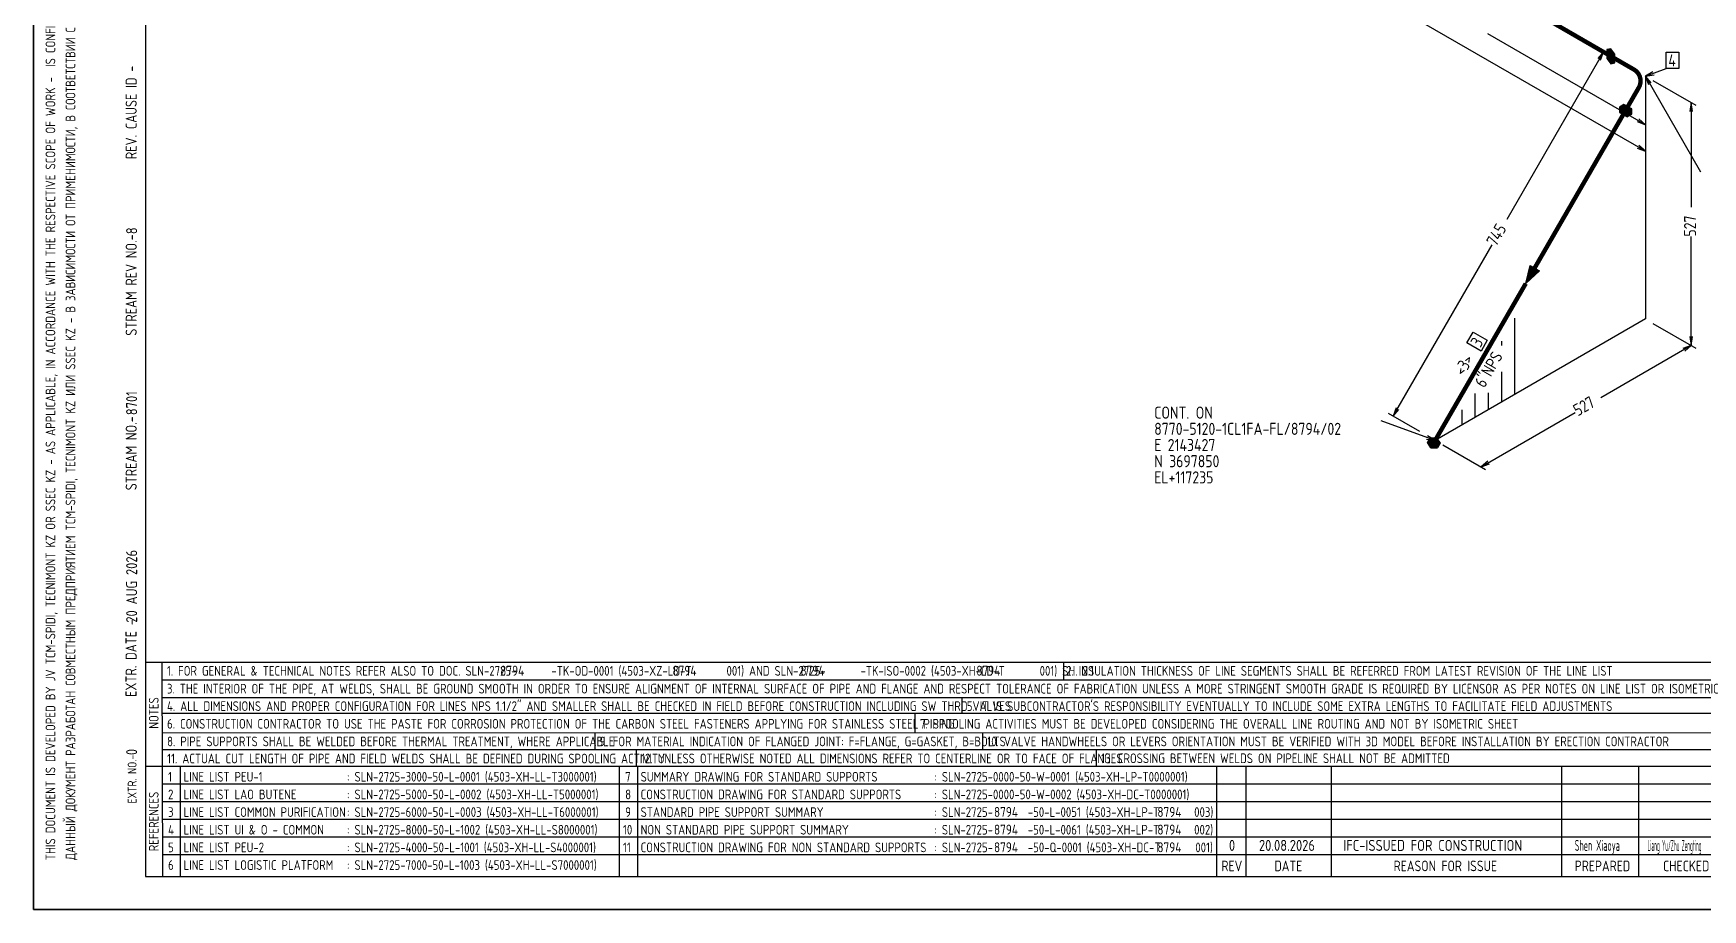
# Model space of a CAD drawing. Extents: x 0 to 594, y 0 to 420.
# Drawn here: x 0 to 378, y 0 to 198.5 of the extents above; entities that cross this region are included whole.
import ezdxf

# ---------------------------------------------------------------- set-up
doc = ezdxf.new("R2010")
doc.units = 0
doc.header["$MEASUREMENT"] = 0
doc.linetypes.add('BORDER_2012_SLN$0$8001.Solid', pattern=[0])
for name, color, linetype, lineweight in [('BORDER_2012_SLN$0$BG_01', 7, 'BORDER_2012_SLN$0$8001.Solid', 25), ('BORDER_2012_SLN$0$BG_02', 7, 'BORDER_2012_SLN$0$8001.Solid', 25), ('BORDER_2012_SLN$0$BG_Level_1', 7, 'BORDER_2012_SLN$0$8001.Solid', 25), ('BORDER_2012_SLN$0$Level_1', 7, 'BORDER_2012_SLN$0$8001.Solid', 25), ('BORDER_2012_SLN$0$Level_18', 7, 'BORDER_2012_SLN$0$8001.Solid', 25)]:
    doc.layers.add(name, color=color, linetype=linetype, lineweight=lineweight)
doc.layers.add('GT_1', color=7, linetype='Continuous')
doc.styles.add('BORDER_2012_SLN$0$GOST type A', font='GOST type A')
doc.styles.add('HTX1', font='')
doc.styles.get('HTX1').set_extended_font_data('GOST type A')

# ---------------------------------------------------------------- blocks, each defined once
blk = doc.blocks.new('BORDER_2012_SLN')
at = {"layer": 'BORDER_2012_SLN$0$BG_Level_1', "color": 7, "lineweight": -3}
for p, q in [((402.7, 56), (25.4, 56)), ((29.11, 56), (29.22, 7.5)), ((233.25, 56), (233.24, 52)), ((402.7, 52), (29.1, 52)), ((402.7, 47.99), (29.16, 48.01)), ((210.22, 48), (210.22, 44.42)), ((402.7, 44.41), (29.17, 44.42)), ((199.61, 44.42), (199.61, 40.02)), ((402.7, 39.96), (29.15, 40.07)), ((127.1, 40.04), (127.1, 36.23)), ((214.87, 40.02), (214.87, 36.23)), ((136.5, 36.23), (136.5, 32.43)), ((240.64, 36.23), (240.64, 32.43)), ((33.22, 32.43), (33.22, 7.59)), ((132.63, 32.43), (132.63, 7.6)), ((136.8, 32.43), (136.8, 7.59))]:
    blk.add_line(p, q, dxfattribs=at)
at = {"layer": 'BORDER_2012_SLN$0$Level_1', "color": 7, "lineweight": -3}
for p, q in [((25.4, 412.5), (25.4, 7.5)), ((402.7, 36.23), (29.15, 36.23)), ((402.7, 32.43), (25.4, 32.43)), ((267.9, 32.43), (267.91, 7.5)), ((274.59, 7.5), (274.59, 32.43)), ((293.91, 7.5), (293.91, 32.43)), ((346.11, 7.5), (346.11, 32.43)), ((363.55, 7.5), (363.55, 32.43)), ((402.7, 28.43), (29.17, 28.43)), ((402.7, 24.43), (29.18, 24.43)), ((402.7, 20.43), (29.19, 20.43)), ((402.7, 16.43), (29.2, 16.43)), ((402.7, 12.43), (29.2, 12.43)), ((25.4, 7.5), (588.6, 7.5))]:
    blk.add_line(p, q, dxfattribs=at)
at = {"layer": 'BORDER_2012_SLN$0$Level_18', "color": 7, "lineweight": -3, "flags": 128}
blk.add_lwpolyline([(0, 0), (0, 420), (594, 420), (594, 0)], close=True, dxfattribs=at)
at = {"color": 7, "char_height": 2.2, "attachment_point": 1, "style": 'BORDER_2012_SLN$0$GOST type A'}
for s, insert in [('{\\l\\fGOST type A|b0|i0;\\T1;1}', (30.5, 31.2)), ('{\\l\\fGOST type A|b0|i0;\\T1;: SLN-2725-3000-50-L-0001 (4503-XH-LL-T3000001)}', (71, 31.2)), ('{\\l\\fGOST type A|b0|i0;\\T1;7}', (134, 31.2)), ('{\\l\\fGOST type A|b0|i0;\\T1;SUMMARY DRAWING FOR STANDARD SUPPORTS}', (137.5, 31.2)), ('{\\l\\fGOST type A|b0|i0;\\T1;: SLN-2725-0000-50-W-0001 (4503-XH-LP-T0000001)}', (204, 31.2)), ('{\\l\\fGOST type A|b0|i0;\\T1;2}', (30.5, 27.2)), ('{\\l\\fGOST type A|b0|i0;\\T1;LINE LIST LAO BUTENE}', (34, 27.2)), ('{\\l\\fGOST type A|b0|i0;\\T1;: SLN-2725-5000-50-L-0002 (4503-XH-LL-T5000001)}', (71, 27.2)), ('{\\l\\fGOST type A|b0|i0;\\T1;8}', (134, 27.2)), ('{\\l\\fGOST type A|b0|i0;\\T1;CONSTRUCTION DRAWING FOR STANDARD SUPPORTS}', (137.5, 27.2)), ('{\\l\\fGOST type A|b0|i0;\\T1;: SLN-2725-0000-50-W-0002 (4503-XH-DC-T0000001)}', (204, 27.2)), ('{\\l\\fGOST type A|b0|i0;\\T1;3}', (30.5, 23.2)), ('{\\l\\fGOST type A|b0|i0;\\T1;LINE LIST COMMON PURIFICATION}', (34, 23.2)), ('{\\l\\fGOST type A|b0|i0;\\T1;: SLN-2725-6000-50-L-0003 (4503-XH-LL-T6000001)}', (71, 23.2)), ('{\\l\\fGOST type A|b0|i0;\\T1;9}', (134, 23.2)), ('{\\C256;STANDARD PIPE SUPPORT SUMMARY}', (137.5, 23.2)), ('{\\fGOST type A|b0|i0|c0|p34;: SLN-2725-       -50-L-0051 (4503-XH-LP-T       003)}', (204, 23.2)), ('{\\l\\fGOST type A|b0|i0;\\T1;4}', (30.5, 19.2)), ('{\\l\\fGOST type A|b0|i0;\\T1;LINE LIST UI & O - COMMON}', (34, 19.2)), ('{\\l\\fGOST type A|b0|i0;\\T1;: SLN-2725-8000-50-L-1002 (4503-XH-LL-S8000001)}', (71, 19.2)), ('{\\l\\fGOST type A|b0|i0;\\T1;10}', (133.5, 19.2)), ('{\\l\\fGOST type A|b0|i0;\\T1;NON STANDARD PIPE SUPPORT SUMMARY}', (137.5, 19.2)), ('{\\fGOST type A|b0|i0|c0|p34;: SLN-2725-       -50-L-0061 (4503-XH-LP-T       002)}', (204, 19.2)), ('{\\l\\fGOST type A|b0|i0;\\T1;5}', (30.5, 15.2)), ('{\\l\\fGOST type A|b0|i0;\\T1;LINE LIST PEU-2}', (34, 15.2)), ('{\\l\\fGOST type A|b0|i0;\\T1;: SLN-2725-4000-50-L-1001 (4503-XH-LL-S4000001)}', (71, 15.2)), ('{\\l\\fGOST type A|b0|i0;\\T1;11}', (133.5, 15.2)), ('{\\C256;CONSTRUCTION DRAWING FOR NON STANDARD SUPPORTS}', (137.5, 15.2)), ('{\\fGOST type A|b0|i0|c0|p34;: SLN-2725-       -50-Q-0001 (4503-XH-DC-T       001)}', (204, 15.2)), ('{\\l\\fGOST type A|b0|i0;\\T1;: SLN-2725-7000-50-L-1003 (4503-XH-LL-S7000001)}', (71, 11.2)), ('{\\l\\fGOST type A|b0|i0;\\T1;6}', (30.5, 11.2)), ('{\\l\\fGOST type A|b0|i0;\\T1;LINE LIST LOGISTIC PLATFORM}', (34, 11.2))]:
    blk.add_mtext(s, dxfattribs=dict(at, insert=insert))
at = {"layer": 'BORDER_2012_SLN$0$BG_01', "color": 7, "attachment_point": 1, "rotation": 90, "style": 'BORDER_2012_SLN$0$GOST type A'}
for s, insert, char_height in [('{\\fGOST type A|b0|i0|c134|p34;\\W1.01;ДАННЫЙ ДОКУМЕНТ РАЗРАБОТАН СОВМЕСТНЫМ ПРЕДПРИЯТИЕМ \\fGOST type A|b0|i0|c0|p34;TCM-SPIDI, TECNIMONT KZ \\fGOST type A|b0|i0|c134|p34;ИЛИ \\fGOST type A|b0|i0|c0|p34;SSEC KZ - \\fGOST type A|b0|i0|c134|p34;В ЗАВИСИМОСТИ ОТ ПРИМЕНИМОСТИ\\fGOST type A|b0|i0|c0|p34;, \\fGOST type A|b0|i0|c134|p34;В СООТВЕТСТВИИ С СООТВЕТСТВУЮЩЕЙ ОБЛАСТЬЮ РАБОТ\\fGOST type A|b0|i0|c0|p34;. \\fGOST type A|b0|i0|c134|p34;ЯВЛЯЕТСЯ КОНФИДЕНЦИАЛЬНЫМ И НЕ МОЖЕТ БЫТЬ ИСПОЛЬЗОВАН ДРУГИМИ ЛИЦАМИ ДЛЯ КАКИХ\\fGOST type A|b0|i0|c0|p34;-\\fGOST type A|b0|i0|c134|p34;ЛИБО ЦЕЛЕЙ\\fGOST type A|b0|i0|c0|p34;, \\fGOST type A|b0|i0|c134|p34;КРОМЕ ПРОЕКТА \\fGOST type A|b0|i0|c0|p34;SILLENO.}', (7.3, 11.21), 2.2), ('{\\l\\fGOST type A|b0|i0;\\T1;EXTR. DATE -}', (20.86, 48.18), 2.5), ('{\\l\\fGOST type A|b0|i0;\\T1;EXTR. NO.-}', (21.36, 24.02), 2)]:
    blk.add_mtext(s, dxfattribs=dict(at, insert=insert, char_height=char_height))
at = {"layer": 'BORDER_2012_SLN$0$BG_01', "color": 7, "insert": (2.76, 11.2), "char_height": 2.2, "attachment_point": 1, "rotation": 90, "line_spacing_factor": 1.090909, "style": 'BORDER_2012_SLN$0$GOST type A'}
blk.add_mtext('{\\fGOST type A|b0|i0|c0|p34;\\W1.01;THIS DOCUMENT IS DEVELOPED BY JV TCM-SPIDI, TECNIMONT KZ OR SSEC KZ - AS APPLICABLE, IN ACCORDANCE WITH THE RESPECTIVE SCOPE OF WORK -  IS CONFIDENTIAL AND CANNOT BE USED BY OTHERS FOR ANY PURPOSE OTHER THAN THE SILLENO PROJECT}', dxfattribs=at)
at = {"layer": 'BORDER_2012_SLN$0$BG_02', "color": 7, "char_height": 2.5, "attachment_point": 1, "rotation": 90, "style": 'BORDER_2012_SLN$0$GOST type A'}
for s, insert in [('{\\l\\fGOST type A|b0|i0;\\T1;REV. CAUSE ID - }', (20.9, 170)), ('{\\l\\fGOST type A|b0|i0;\\T1;STREAM REV NO.-}', (20.9, 130)), ('{\\l\\fGOST type A|b0|i0;\\T1;STREAM NO.-}', (20.9, 95))]:
    blk.add_mtext(s, dxfattribs=dict(at, insert=insert))
at = {"layer": 'BORDER_2012_SLN$0$BG_Level_1', "color": 7, "attachment_point": 1, "style": 'BORDER_2012_SLN$0$GOST type A'}
for s, insert, char_height in [('{\\fGOST type A|b0|i0|c0|p34;\\C256; 1. FOR GENERAL & TECHNICAL NOTES REFER ALSO TO DOC. SLN-2725-       -TK-OD-0001 (4503-XZ-LD-T       001) AND SLN-2725-       -TK-ISO-0002 (4503-XH-LD-T       001) SH. 2.1}', (29.11, 55.19), 2.2), ('{\\fGOST type A|b0|i0|c0|p34;\\C256;2. INSULATION THICKNESS OF LINE SEGMENTS SHALL BE REFERRED FROM LATEST REVISION OF THE LINE LIST}', (233.84, 55.19), 2.2), ('{\\fGOST type A|b0|i0|c0|p34;\\C256; 3. THE INTERIOR OF THE PIPE, AT WELDS, SHALL BE GROUND SMOOTH IN ORDER TO ENSURE ALIGNMENT OF INTERNAL SURFACE OF PIPE AND FLANGE AND RESPECT TOLERANCE OF FABRICATION UNLESS A MORE STRINGENT SMOOTH GRADE IS REQUIRED BY LICENSOR AS PER NOTES ON LINE LIST OR ISOMETRIC}', (29.12, 51.15), 2.2), ('{\\fGOST type A|b0|i0|c0|p34;\\C256; 4. ALL DIMENSIONS AND PROPER CONFIGURATION FOR LINES NPS 1.1/2" AND SMALLER SHALL BE CHECKED IN FIELD BEFORE CONSTRUCTION INCLUDING SW THRD VALVES}', (29.13, 47.2), 2.2), ("{\\C256; 5. IT IS SUBCONTRACTOR'S RESPONSIBILITY EVENTUALLY TO INCLUDE SOME EXTRA LENGTHS TO FACILITATE FIELD ADJUSTMENTS}", (210.22, 47.2), 2.2), ('{\\C256; 6. CONSTRUCTION CONTRACTOR TO USE THE PASTE FOR CORROSION PROTECTION OF THE CARBON STEEL FASTENERS APPLYING FOR STAINLESS STEEL PIPING}', (29.14, 43.2), 2.2), ('{\\C256; 7. SPOOLING ACTIVITIES MUST BE DEVELOPED CONSIDERING THE OVERALL LINE ROUTING AND NOT BY ISOMETRIC SHEET}', (199.61, 43.2), 2.2), ('{\\C256; 8. PIPE SUPPORTS SHALL BE WELDED BEFORE THERMAL TREATMENT, WHERE APPLICABLE}', (29.15, 39.2), 2.2), ('{\\C256; 9. FOR MATERIAL INDICATION OF FLANGED JOINT: F=FLANGE, G=GASKET, B=BOLTS}', (127.1, 39.2), 2.2), ('{\\C256; 10. VALVE HANDWHEELS OR LEVERS ORIENTATION MUST BE VERIFIED WITH 3D MODEL BEFORE INSTALLATION BY ERECTION CONTRACTOR}', (214.87, 39.2), 2.2), ('{\\C256; 11. ACTUAL CUT LENGTH OF PIPE AND FIELD WELDS SHALL BE DEFINED DURING SPOOLING ACTIVITY}', (29.16, 35.32), 2.2), ('{\\C256; 12. UNLESS OTHERWISE NOTED ALL DIMENSIONS REFER TO CENTERLINE OR TO FACE OF FLANGES}', (136.5, 35.35), 2.2), ('{\\C256; 13. CROSSING BETWEEN WELDS ON PIPELINE SHALL NOT BE ADMITTED}', (240.64, 35.38), 2.2), ('{\\l\\fGOST type A|b0|i0;\\T1;LINE LIST PEU-1}', (34, 31.2), 2.2), ('{\\l\\fGOST type A|b0|i0;\\T1;REV}', (269, 11.1), 2.4), ('{\\l\\fGOST type A|b0|i0;\\T1;DATE}', (281, 11.1), 2.4), ('{\\l\\fGOST type A|b0|i0;\\T1;REASON FOR ISSUE}', (308, 11.1), 2.4), ('{\\l\\fGOST type A|b0|i0;\\T1;PREPARED}', (349, 11.1), 2.4), ('{\\l\\fGOST type A|b0|i0;\\T1;CHECKED}', (369, 11.1), 2.4)]:
    blk.add_mtext(s, dxfattribs=dict(at, insert=insert, char_height=char_height))
at = {"layer": 'BORDER_2012_SLN$0$BG_Level_1', "color": 7, "char_height": 2.2, "attachment_point": 1, "rotation": 90, "style": 'BORDER_2012_SLN$0$GOST type A'}
for s, insert in [('{\\l\\fGOST type A|b0|i0;\\T1;NOTES}', (26.15, 40.99)), ('{\\l\\fGOST type A|b0|i0;\\T1;REFERENCES}', (26.15, 13.23))]:
    blk.add_mtext(s, dxfattribs=dict(at, insert=insert))

msp = doc.modelspace()

# ---------------------------------------------------------------- linework, layer by layer
at = {"layer": 'GT_1', "flags": 128}
for points in [[(0, 0), (594, 0), (594, 420), (0, 420), (0, 0)], [(365, 171.8), (234.4, 247.2)], [(365, 177.8), (329.3, 198.4)], [(355.5, 194.3), (333.6, 156.3)], [(354.8, 192.4), (355.5, 194.3), (354.2, 192.8)], [(361.5, 190.8), (354.4, 194.9)], [(358.1, 193.8), (357.2, 195), (356.3, 194.8), (356.3, 192.8), (357.2, 191.6), (358.1, 191.8), (358.1, 193.8)], [(356.3, 194.8), (357.35, 194.8)], [(356.3, 194.6), (357.5, 194.6)], [(356.3, 194.4), (357.65, 194.4)], [(356.3, 194.2), (357.8, 194.2)], [(356.3, 194), (357.95, 194)], [(356.3, 193.8), (358.1, 193.8)], [(356.3, 193.6), (358.1, 193.6)], [(356.3, 193.4), (358.1, 193.4)], [(356.3, 193.2), (358.1, 193.2)], [(356.3, 193), (358.1, 193)], [(356.3, 192.8), (358.1, 192.8)], [(369.7, 194.2), (372.6, 194.2), (372.6, 190.5), (369.7, 190.5), (369.7, 194.2)], [(356.45, 192.6), (358.1, 192.6)], [(356.6, 192.4), (358.1, 192.4)], [(356.75, 192.2), (358.1, 192.2)], [(356.9, 192), (358.1, 192)], [(357.05, 191.8), (358.1, 191.8)], [(365, 188.8), (369.7, 190.5)], [(366.7, 189.8), (365, 188.8), (367, 189.1)], [(366.3, 187.3), (365, 188.8), (365.7, 186.9)], [(365, 188.8), (377.5, 167.1)], [(365, 188.8), (365, 133.8)], [(366.7, 187.8), (376.4, 182.2)], [(360.9, 179.6), (361.9, 180.2), (361.9, 181.4), (360.1, 182.4), (359.1, 181.8), (359.1, 180.6), (360.9, 179.6)], [(359.1, 181.8), (361.18, 181.8)], [(359.1, 181.6), (361.54, 181.6)], [(359.433, 182), (360.82, 182)], [(359.767, 182.2), (360.46, 182.2)], [(365, 184.8), (365, 176.6)], [(365, 184.8), (365, 170.6)], [(375.7, 180.8), (375.4, 182.8), (375.1, 180.8)], [(375.4, 182.8), (375.4, 159.1)], [(359.1, 181.4), (361.9, 181.4)], [(359.1, 181.2), (361.9, 181.2)], [(359.1, 181), (361.9, 181)], [(359.1, 180.8), (361.9, 180.8)], [(359.1, 180.6), (361.9, 180.6)], [(359.46, 180.4), (361.9, 180.4)], [(359.82, 180.2), (361.9, 180.2)], [(360.18, 180), (361.567, 180)], [(360.54, 179.8), (361.233, 179.8)], [(363.1, 178.5), (365, 177.8), (363.5, 179.1)], [(363.1, 172.5), (365, 171.8), (363.5, 173.1)], [(375.4, 127.8), (375.4, 152.5)], [(307.9, 111.8), (330.3, 150.6)], [(339.9, 145.3), (341, 144.7), (337.9, 141.8), (338.9, 145.9), (340.9, 144.7), (338.1, 142.2), (339, 145.8), (340.7, 144.8), (338.3, 142.5), (339.1, 145.7), (340.6, 144.9), (338.5, 142.9), (339.3, 145.7), (340.5, 145), (338.7, 143.2), (339.4, 145.6), (340.3, 145.1), (338.9, 143.5), (339.6, 145.5), (340.2, 145.1), (339.1, 143.8), (339.7, 145.4), (340, 145.2), (339.3, 144.2), (339.8, 145.3), (339.9, 145.3), (337.9, 141.8)], [(365, 133.8), (317.4, 106.3)], [(335.4, 134), (335.4, 116.7)], [(366.7, 132.8), (376.4, 127.2)], [(366.7, 132.8), (376.4, 127.2)], [(324.6, 128.4), (326, 130.8), (329.2, 129), (327.8, 126.5), (324.6, 128.4)], [(332.4, 128.8), (332.4, 127.8)], [(375.1, 129.8), (375.4, 127.8), (375.7, 129.8)], [(375.4, 127.8), (354.9, 115.9)], [(373.9, 126.5), (375.4, 127.8), (373.5, 127.1)], [(332.4, 121.8), (332.4, 115)], [(308.6, 113.7), (307.9, 111.8), (309.2, 113.3)], [(326.4, 116.9), (326.4, 111.5)], [(329.4, 117.1), (329.4, 113.2)], [(317.4, 106.3), (305.2, 110.7)], [(313.9, 108.3), (306.8, 112.4)], [(323.4, 113.2), (323.4, 109.8)], [(327.8, 100.3), (349.1, 112.6)], [(315.4, 106.6), (317.4, 106.3), (315.7, 107.3)], [(318.5, 105.7), (317.9, 104.6), (316.4, 104.6), (315.7, 105.8), (316.3, 106.9), (317.7, 106.9), (318.5, 105.7)], [(315.809, 106), (318.3, 106)], [(315.918, 106.2), (318.167, 106.2)], [(316.027, 106.4), (318.033, 106.4)], [(316.136, 106.6), (317.9, 106.6)], [(316.245, 106.8), (317.767, 106.8)], [(315.7, 105.8), (318.433, 105.8)], [(315.817, 105.6), (318.445, 105.6)], [(315.933, 105.4), (318.336, 105.4)], [(316.05, 105.2), (318.227, 105.2)], [(316.167, 105), (318.118, 105)], [(316.283, 104.8), (318.009, 104.8)], [(316.4, 104.6), (317.9, 104.6)], [(319.1, 105.3), (328.8, 99.7)], [(329.3, 101.6), (327.8, 100.3), (329.7, 101)]]:
    msp.add_lwpolyline(points, dxfattribs=at)
at = {"layer": 'GT_1', "const_width": 1, "flags": 128}
for points in [[(290.6, 231.8), (357.2, 193.3)], [(357.2, 193.3), (362.4, 190.3)], [(363.5, 186.2), (360.5, 181)], [(360.5, 181), (339.9, 145.3)], [(337.9, 141.8), (317.4, 106.3)]]:
    msp.add_lwpolyline(points, dxfattribs=at)
msp.add_lwpolyline([(362.4, 190.3, -0.414035), (363.5, 186.2)], format="xyb", dxfattribs=at)

# ---------------------------------------------------------------- block references
at = {"linetype": 'Continuous'}
msp.add_blockref('BORDER_2012_SLN', (0, 0), dxfattribs=at)

# ---------------------------------------------------------------- texts
at = {"layer": 'GT_1', "style": 'HTX1'}
for s, height, width, p in [('4', 2.75, 1.02, (370.2, 191)), ('CONT. ON', 2.75, 1.02, (253.786, 111.2)), ('8770-5120-1CL1FA-FL/8794/02', 2.75, 1.02, (253.786, 107.533)), ('E 2143427', 2.75, 1.02, (253.786, 103.867)), ('N 3697850', 2.75, 1.02, (253.786, 100.2)), ('EL+117235', 2.75, 1.02, (253.786, 96.533)), ('8794', 2.25, 1.02, (105.7, 53)), ('8794', 2.25, 1.02, (144.7, 53)), ('8794', 2.25, 1.02, (173.7, 53)), ('8794', 2.25, 1.02, (213.5, 53)), ('8794', 2.25, 1.02, (217.5, 21)), ('8794', 2.25, 1.02, (254.5, 21)), ('8794', 2.25, 1.02, (217.5, 17)), ('8794', 2.25, 1.02, (254.5, 17)), ('8794', 2.25, 1.02, (217.5, 13)), ('8794', 2.25, 1.02, (254.5, 13)), ('0', 2.5, 1.02, (270.7, 13.3)), ('0', 2.5, 1.02, (270.7, 13.3)), ('0', 2.5, 1.02, (270.7, 13.3)), ('0', 2.5, 1.02, (270.7, 13.3)), ('0', 2.5, 1.02, (270.7, 13.3)), ('0', 2.5, 1.02, (270.7, 13.3)), ('0', 2.5, 1.02, (270.7, 13.3)), ('0', 2.5, 1.02, (270.7, 13.3)), ('0', 2.5, 1.02, (270.7, 13.3)), ('20.08.2026', 2.5, 1.02, (277.5, 13.3)), ('20.08.2026', 2.5, 1.02, (277.5, 13.3)), ('20.08.2026', 2.5, 1.02, (277.5, 13.3)), ('20.08.2026', 2.5, 1.02, (277.5, 13.3)), ('20.08.2026', 2.5, 1.02, (277.5, 13.3)), ('20.08.2026', 2.5, 1.02, (277.5, 13.3)), ('20.08.2026', 2.5, 1.02, (277.5, 13.3)), ('20.08.2026', 2.5, 1.02, (277.5, 13.3)), ('20.08.2026', 2.5, 1.02, (277.5, 13.3)), ('IFC-ISSUED FOR CONSTRUCTION', 2.5, 1.02, (296.6, 13.3)), ('IFC-ISSUED FOR CONSTRUCTION', 2.5, 1.02, (296.6, 13.3)), ('IFC-ISSUED FOR CONSTRUCTION', 2.5, 1.02, (296.6, 13.3)), ('IFC-ISSUED FOR CONSTRUCTION', 2.5, 1.02, (296.6, 13.3)), ('IFC-ISSUED FOR CONSTRUCTION', 2.5, 1.02, (296.6, 13.3)), ('IFC-ISSUED FOR CONSTRUCTION', 2.5, 1.02, (296.6, 13.3)), ('IFC-ISSUED FOR CONSTRUCTION', 2.5, 1.02, (296.6, 13.3)), ('IFC-ISSUED FOR CONSTRUCTION', 2.5, 1.02, (296.6, 13.3)), ('IFC-ISSUED FOR CONSTRUCTION', 2.5, 1.02, (296.6, 13.3)), ('Shen Xiaoya', 2.5, 0.55, (349, 13.3)), ('Shen Xiaoya', 2.5, 0.55, (349, 13.3)), ('Shen Xiaoya', 2.5, 0.55, (349, 13.3)), ('Shen Xiaoya', 2.5, 0.55, (349, 13.3)), ('Shen Xiaoya', 2.5, 0.55, (349, 13.3)), ('Shen Xiaoya', 2.5, 0.55, (349, 13.3)), ('Shen Xiaoya', 2.5, 0.55, (349, 13.3)), ('Shen Xiaoya', 2.5, 0.55, (349, 13.3)), ('Shen Xiaoya', 2.5, 0.55, (349, 13.3)), ('Liang Yu/Zhu Zengting', 2.5, 0.35, (365.5, 13.3)), ('Liang Yu/Zhu Zengting', 2.5, 0.35, (365.5, 13.3)), ('Liang Yu/Zhu Zengting', 2.5, 0.35, (365.5, 13.3)), ('Liang Yu/Zhu Zengting', 2.5, 0.35, (365.5, 13.3)), ('Liang Yu/Zhu Zengting', 2.5, 0.35, (365.5, 13.3)), ('Liang Yu/Zhu Zengting', 2.5, 0.35, (365.5, 13.3)), ('Liang Yu/Zhu Zengting', 2.5, 0.35, (365.5, 13.3)), ('Liang Yu/Zhu Zengting', 2.5, 0.35, (365.5, 13.3)), ('Liang Yu/Zhu Zengting', 2.5, 0.35, (365.5, 13.3))]:
    msp.add_text(s, height=height, dxfattribs=dict(at, width=width)).set_placement(p)
at = {"layer": 'GT_1', "style": 'HTX1', "width": 1.02}
for s, height, rotation, p in [('745', 2.75, 60, (331.212, 150.05)), ('527', 2.75, 90, (376.492, 152.471)), ('8', 2.5, 90, (23.5, 153)), ('3', 2.75, 60, (327.641, 127.17)), ('<3>', 2.75, 60, (323.901, 120.692)), ('6"NPS', 2.75, 60, (328.558, 118.003)), ('8701', 2.5, 90, (23.5, 112)), ('527', 2.75, 30, (349.693, 111.683)), ('20 AUG 2026', 2.5, 90, (23.5, 65)), ('0', 2.5, 90, (23.5, 35))]:
    msp.add_text(s, height=height, rotation=rotation, dxfattribs=at).set_placement(p)

doc.saveas('drawing.dxf')
